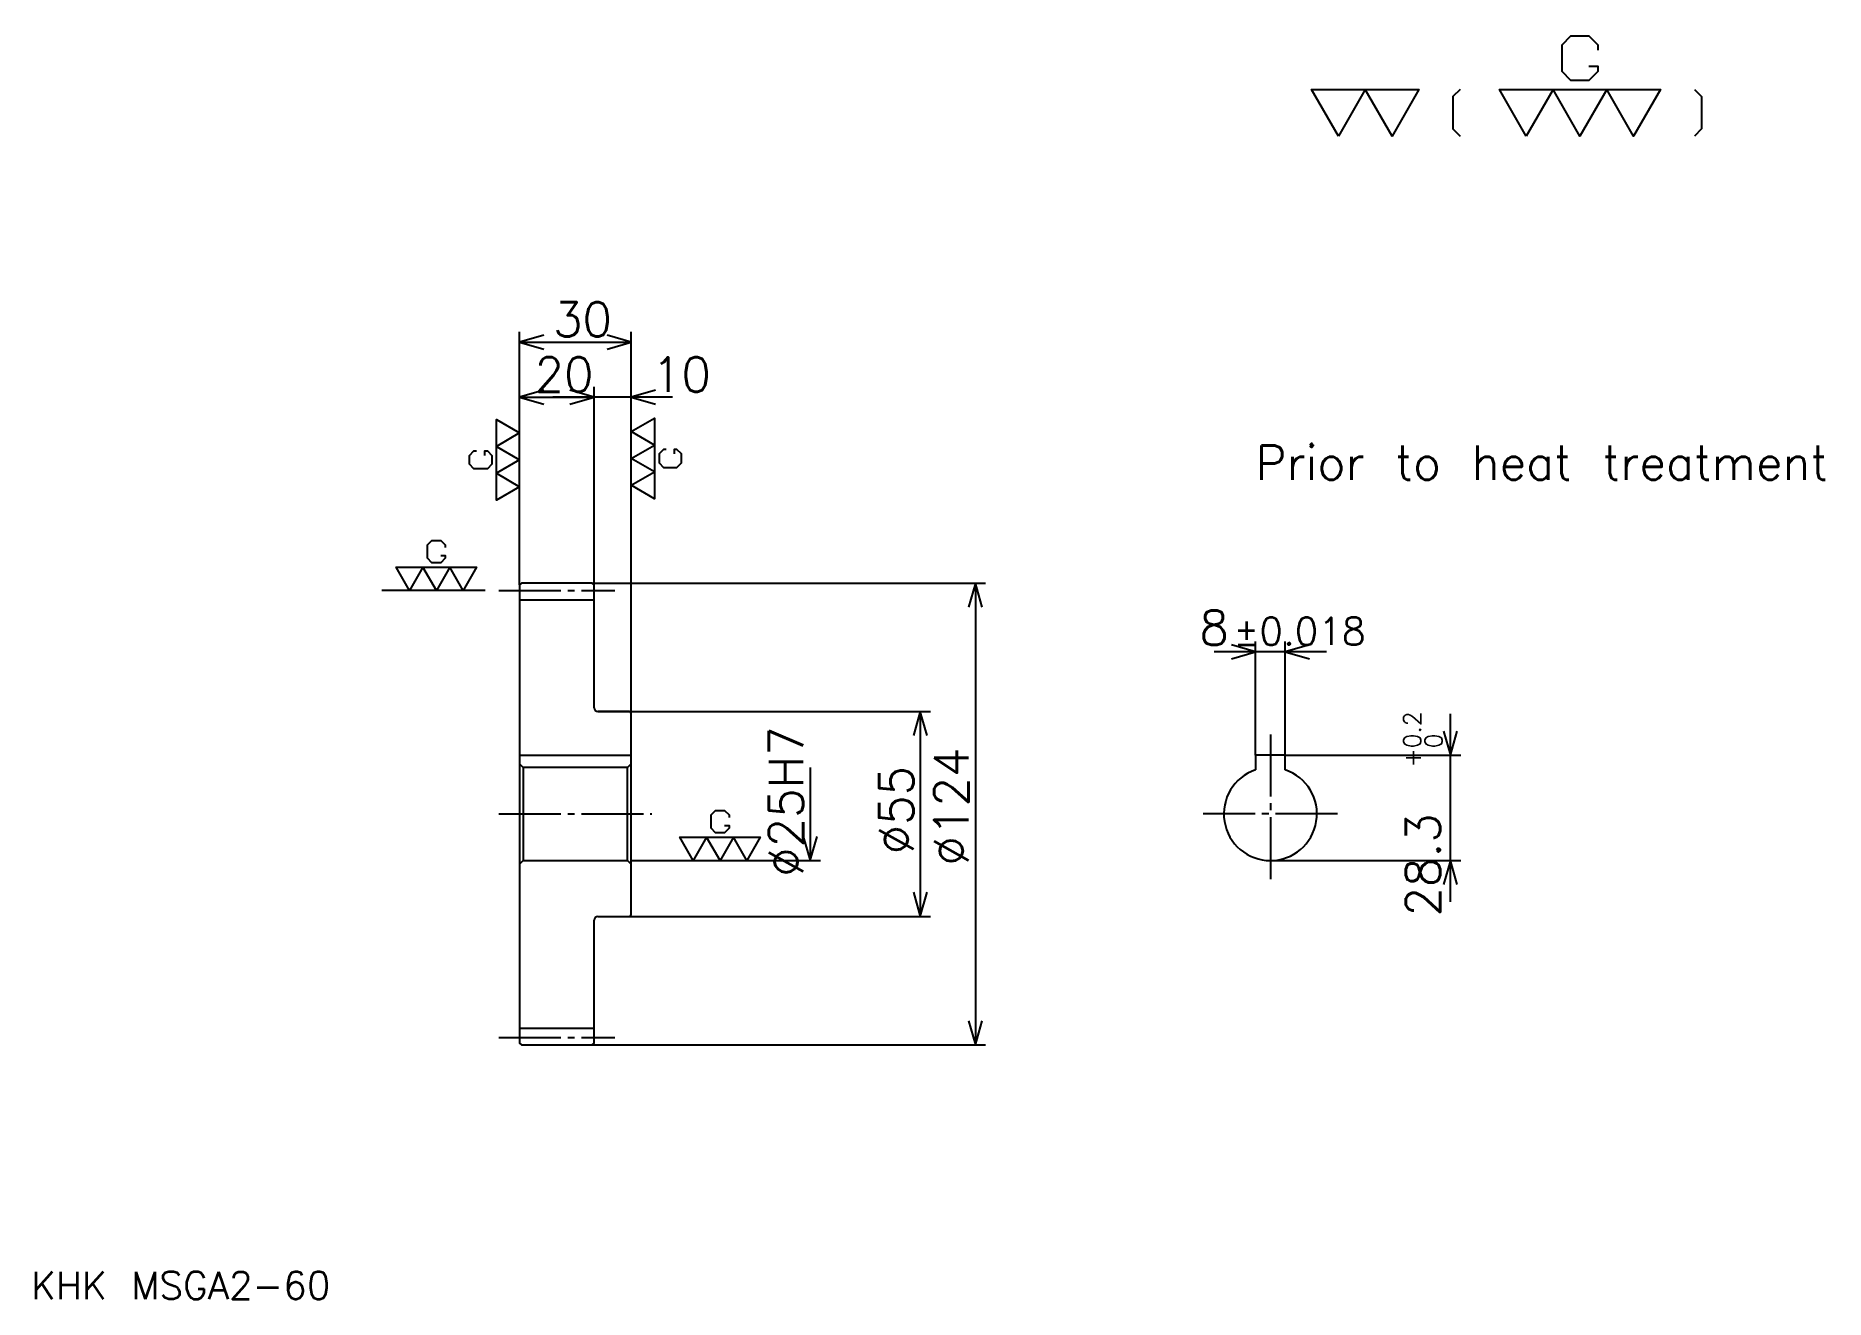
# Model space of a CAD drawing. Extents: x 20 to 500, y 20 to 360.
import ezdxf

# ---------------------------------------------------------------- set-up
doc = ezdxf.new("R2010")
doc.units = 0
doc.linetypes.add('DASHDOT', pattern=[22.173913, 16.630435, -1.847826, 1.847826, -1.847826])
doc.layers.get('0').update_dxf_attribs({"linetype": 'CONTINUOUS'})
doc.layers.add('DASHDOT', color=6, linetype='DASHDOT')
doc.styles.add('KANJI', font='TXT', dxfattribs={"bigfont": 'BIGFONT'})

msp = doc.modelspace()

# ---------------------------------------------------------------- linework, layer by layer
at = {"color": 5}
for p, q in [((149.67392, 212.597824), (149.67392, 280.043457)), ((179.67392, 212.597824), (179.67392, 280.043457)), ((149.67392, 277.271729), (179.67392, 277.271729)), ((169.67392, 212.597824), (169.67392, 265.260864)), ((149.67392, 262.489136), (169.67392, 262.489136)), ((190.76088, 262.489136), (158.58696, 262.489136)), ((149.67392, 212.097824), (149.67392, 212.597824)), ((169.17392, 212.597824), (179.67392, 212.597824)), ((169.67392, 212.097824), (169.67392, 212.597824)), ((179.67392, 212.597824), (274.836975, 212.597824)), ((179.67392, 177.597824), (179.67392, 212.597824)), ((272.065216, 212.597824), (272.065216, 88.597824)), ((366.391296, 194.115219), (336.217407, 194.115219)), ((347.304352, 166.397827), (347.304352, 196.886963)), ((355.304352, 166.397827), (355.304352, 196.886963)), ((170.67392, 178.097824), (179.67392, 178.097824)), ((179.67392, 178.097824), (260.054352, 178.097824)), ((257.282623, 178.097824), (257.282623, 123.097824)), ((399.652161, 127.010864), (399.652161, 177.484787)), ((355.304352, 166.397827), (402.42392, 166.397827)), ((227.717407, 163.097824), (227.717407, 138.097824)), ((179.67392, 138.097824), (230.489136, 138.097824)), ((351.304352, 138.097824), (402.42392, 138.097824)), ((170.67392, 123.097824), (179.67392, 123.097824)), ((179.67392, 123.097824), (260.054352, 123.097824)), ((169.17392, 88.597824), (179.67392, 88.597824)), ((179.67392, 88.597824), (274.836975, 88.597824))]:
    msp.add_line(p, q, dxfattribs=at)
at = {"color": 7}
msp.add_line((140.434784, 210.597824), (112.7174, 210.597824), dxfattribs=at)
at = {"color": 4}
for p, q in [((149.67392, 208.097824), (169.67392, 208.097824)), ((149.67392, 166.397827), (179.67392, 166.397827)), ((178.67392, 163.097824), (179.67392, 164.097824)), ((150.67392, 163.097824), (150.67392, 138.097824)), ((178.67392, 138.097824), (179.67392, 137.097824)), ((149.67392, 93.097824), (169.67392, 93.097824))]:
    msp.add_line(p, q, dxfattribs=at)
at = {"color": 7}
for points in [[(436.82608, 351.345673), (439.228271, 351.345673), (439.228271, 349.904358), (436.82608, 347.502197), (432.021729, 347.502197), (429.619568, 349.904358), (429.619568, 357.11087), (432.021729, 359.513062), (436.82608, 359.513062), (439.228271, 357.11087), (439.228271, 355.669586)], [(369.565216, 332.608704), (362.358704, 345.100006), (391.184784, 345.100006), (383.978271, 332.608704), (376.771729, 345.100006), (369.565216, 332.608704)], [(402.234772, 345.100006), (400.313049, 343.178284), (400.313049, 334.530457), (402.234772, 332.608704)], [(420.010864, 332.608704), (412.804352, 345.100006), (456.043488, 345.100006), (448.836945, 332.608704), (441.630432, 345.100006), (434.42392, 332.608704), (427.217407, 345.100006), (420.010864, 332.608704)], [(465.171753, 345.100006), (467.093475, 343.178284), (467.093475, 334.530457), (465.171753, 332.608704)], [(149.67392, 238.467392), (143.428268, 234.864136), (143.428268, 256.483704), (149.67392, 252.880432), (143.428268, 249.277176), (149.67392, 245.67392), (143.428268, 242.070648), (149.67392, 238.467392)], [(179.67392, 253.25), (185.919571, 256.853271), (185.919571, 235.233704), (179.67392, 238.83696), (185.919571, 242.440216), (179.67392, 246.043488), (185.919571, 249.646729), (179.67392, 253.25)], [(140.305435, 246.875), (140.305435, 248.07608), (141.026093, 248.07608), (142.227173, 246.875), (142.227173, 244.472824), (141.026093, 243.271729), (137.422836, 243.271729), (136.221741, 244.472824), (136.221741, 246.875), (137.422836, 248.07608), (138.143478, 248.07608)], [(189.042389, 248.445648), (188.321747, 248.445648), (187.120667, 247.244568), (187.120667, 244.842392), (188.321747, 243.641296), (191.925003, 243.641296), (193.126099, 244.842392), (193.126099, 247.244568), (191.925003, 248.445648), (191.204346, 248.445648), (191.204346, 247.244568)], [(128.516312, 219.966309), (129.717392, 219.966309), (129.717392, 219.245651), (128.516312, 218.044556), (126.114136, 218.044556), (124.913048, 219.245651), (124.913048, 222.848907), (126.114136, 224.049988), (128.516312, 224.049988), (129.717392, 222.848907), (129.717392, 222.128265)], [(120.108704, 210.597824), (116.50544, 216.843475), (138.125, 216.843475), (134.521744, 210.597824), (130.918488, 216.843475), (127.315224, 210.597824), (123.71196, 216.843475), (120.108704, 210.597824)], [(204.71196, 147.466309), (205.913055, 147.466309), (205.913055, 146.745651), (204.71196, 145.544556), (202.309784, 145.544556), (201.108704, 146.745651), (201.108704, 150.348907), (202.309784, 151.550003), (204.71196, 151.550003), (205.913055, 150.348907), (205.913055, 149.628265)], [(196.304352, 138.097824), (192.701096, 144.343475), (214.320663, 144.343475), (210.717407, 138.097824), (207.114136, 144.343475), (203.51088, 138.097824), (199.907623, 144.343475), (196.304352, 138.097824)]]:
    msp.add_lwpolyline(points, dxfattribs=at)
at = {"color": 5}
for points in [[(156.141312, 279.119568), (149.67392, 277.271729), (156.141312, 275.42392)], [(173.206528, 275.42392), (179.67392, 277.271729), (173.206528, 279.119568)], [(156.141312, 264.336945), (149.67392, 262.489136), (156.141312, 260.641296)], [(163.206528, 260.641296), (169.67392, 262.489136), (163.206528, 264.336945)], [(163.206528, 260.641296), (169.67392, 262.489136), (163.206528, 264.336945)], [(186.141312, 264.336945), (179.67392, 262.489136), (186.141312, 260.641296)], [(273.913055, 206.130432), (272.065216, 212.597824), (270.217407, 206.130432)], [(340.836975, 192.267395), (347.304352, 194.115219), (340.836975, 195.963043)], [(361.771729, 195.963043), (355.304352, 194.115219), (361.771729, 192.267395)], [(259.130432, 171.630432), (257.282623, 178.097824), (255.434784, 171.630432)], [(397.804352, 172.865219), (399.652161, 166.397827), (401.5, 172.865219)], [(225.869568, 144.565216), (227.717407, 138.097824), (229.565216, 144.565216)], [(401.5, 131.630432), (399.652161, 138.097824), (397.804352, 131.630432)], [(255.434784, 129.565216), (257.282623, 123.097824), (259.130432, 129.565216)], [(270.217407, 95.065216), (272.065216, 88.597824), (273.913055, 95.065216)]]:
    msp.add_lwpolyline(points, dxfattribs=at)
at = {"color": 4}
for points in [[(169.67392, 179.097824), (169.67392, 212.097824), (169.17392, 212.597824), (150.17392, 212.597824), (149.67392, 212.097824), (149.67392, 137.097824)], [(170.67392, 123.097824), (179.17392, 123.097824), (179.67392, 123.597824), (179.67392, 177.597824), (179.17392, 178.097824), (170.67392, 178.097824)], [(149.67392, 137.097824), (150.67392, 138.097824), (178.67392, 138.097824), (178.67392, 163.097824), (150.67392, 163.097824), (149.67392, 164.097824)], [(355.304352, 162.440536), (355.304352, 166.397827), (347.304352, 166.397827), (347.304352, 162.440536)], [(149.67392, 137.097824), (149.67392, 89.097824), (150.17392, 88.597824), (169.17392, 88.597824), (169.67392, 89.097824), (169.67392, 122.097824)]]:
    msp.add_lwpolyline(points, dxfattribs=at)
for centre, radius, start, end in [((170.67392, 179.097824), 1, 180, 270), ((351.304352, 150.597824), 12.5, 108.66292518, 71.33707482), ((170.67392, 122.097824), 1, 90, 180)]:
    msp.add_arc(centre, radius, start, end, dxfattribs=at)
at = {"layer": 'DASHDOT', "color": 7}
for p, q in [((144.130447, 210.597824), (175.217392, 210.597824)), ((351.304352, 171.941299), (351.304352, 132.554352)), ((144.130447, 150.597824), (185.217407, 150.597824)), ((369.347839, 150.597824), (333.260864, 150.597824)), ((144.130447, 90.597824), (175.217392, 90.597824))]:
    msp.add_line(p, q, dxfattribs=at)

# ---------------------------------------------------------------- texts
at = {"color": 7, "style": 'KANJI'}
for s, height, p in [('30', 9.23913, (158.668488, 278.75)), ('20', 9.23913, (153.668488, 263.967407)), ('10', 9.23913, (185.217407, 263.967407)), ('Prior to heat treatment', 9.23913, (347.304352, 240.310867)), ('8', 9.23913, (332.232971, 195.963043)), ('%%p0.018', 7.391304, (341.37854, 195.963043)), ('KHK MSGA2-60', 7.391304, (18.47826, 20.326086))]:
    msp.add_text(s, height=height, dxfattribs=at).set_placement(p)
for s, height, p in [('0.2', 4.619565, (391.706543, 168.238281)), ('%%c25H7', 9.23913, (225.869568, 133.736404)), ('0', 4.619565, (397.434784, 168.238281)), ('%%c124', 9.23913, (270.217407, 136.739136)), ('+', 4.619565, (391.706543, 163.064362)), ('%%c55', 9.23913, (255.434784, 139.741852)), ('28.3', 9.23913, (396.880432, 123.073753))]:
    msp.add_text(s, height=height, rotation=90, dxfattribs=at).set_placement(p)

doc.saveas('drawing.dxf')
